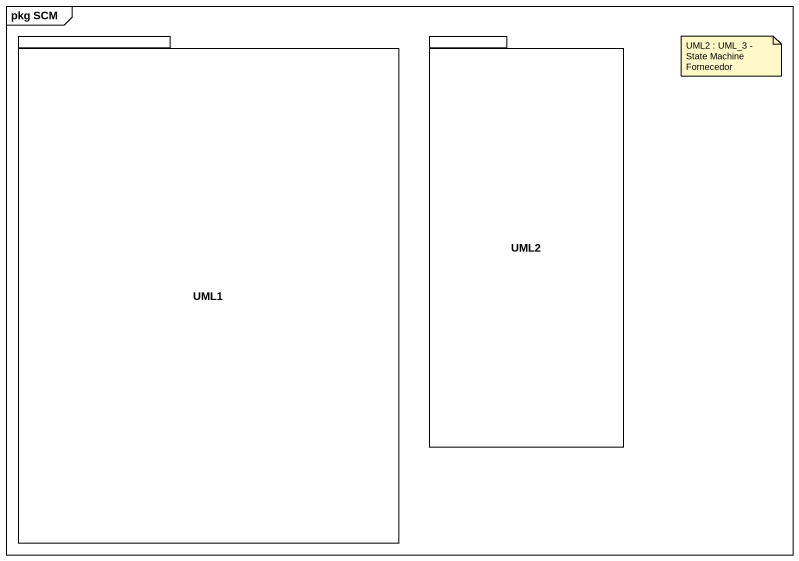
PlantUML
@startuml
mainframe pkg SCM
package UML1 {
}
package UML2 {
}
note as N1
  UML2 : UML_3 - State Machine Fornecedor
end note
@enduml
